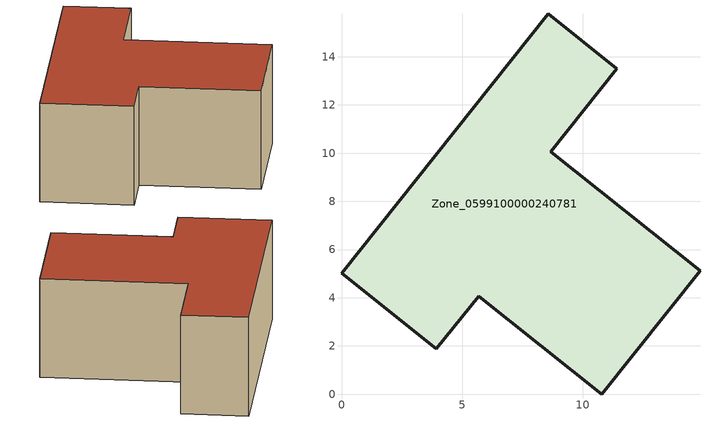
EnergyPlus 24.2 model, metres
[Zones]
Zone_0599100000240781
 floor ground (C_G): 5.69,4.07 3.94,1.88 0,5.02 8.58,15.78 11.43,13.51 8.68,10.06 14.87,5.12 10.79,0 z0.27
 wall outside (C_F): 14.87,5.12 8.68,10.06 11.43,13.51 8.58,15.78 0,5.02 3.94,1.88 5.69,4.07 10.79,0 14.87,5.12 z0.27:5.93
 roof outside (C_R): 5.69,4.07 10.79,0 14.87,5.12 8.68,10.06 11.43,13.51 8.58,15.78 0,5.02 3.94,1.88 z5.93
[BUILDING]
Pand.0599100000240781: North Axis=0; Terrain=City; Loads Convergence Tolerance Value=0.04; Temperature Convergence Tolerance Value=0.4; Solar Distribution=FullExterior; Maximum Number of Warmup Days=25; Minimum Number of Warmup Days=1
[Site:Location]
Rotterdam.The.Hague.AP_ZH_NLD Design_Conditions: Latitude=51.96; Longitude=4.45; Time Zone=1; Elevation=-4.5
[SITE:GROUNDTEMPERATURE:BUILDINGSURFACE]
18, 18, 18, 18, 18, 18, 18, 18, 18, 18, 18, 18
[MATERIAL] Thermal Absorptance=0.9; Solar Absorptance=0.7; Visible Absorptance=0.7
Name | Roughness | Thickness | Conductivity | Density | Specific Heat
G.TC.1975-1991 | MediumSmooth | 0.15 | 0.288461 | 540 | 1210
F.TC.1975-1991 | Rough | 0.3 | 0.230769 | 1920 | 840
R.TC.1975-1991 | MediumRough | 0.2 | 0.153846 | 1500 | 1000
[CONSTRUCTION]
C_G: G.TC.1975-1991
C_F: F.TC.1975-1991
C_R: R.TC.1975-1991
[ZONE]
Zone_0599100000240781: Type=1; Multiplier=1; Ceiling Height=Autocalculate; Volume=Autocalculate; Floor Area=autocalculate; Part of Total Floor Area=Yes
[ZONEINFILTRATION:DESIGNFLOWRATE]
Infil_Zone_0599100000240781: Zone or ZoneList or Space or SpaceList=Zone_0599100000240781; Schedule=AlwaysOn; Design Flow Rate Calculation Method=Flow/Area; Flow Rate per Floor Area=0.003; Constant Term Coefficient=1; Temperature Term Coefficient=0; Velocity Term Coefficient=0; Velocity Squared Term Coefficient=0
[HVACTEMPLATE:ZONE:IDEALLOADSAIRSYSTEM]
Zone_0599100000240781: Maximum Heating Supply Air Temperature=50; Minimum Cooling Supply Air Temperature=13; Maximum Heating Supply Air Humidity Ratio=0.0156; Minimum Cooling Supply Air Humidity Ratio=0.0077; Heating Limit=NoLimit; Cooling Limit=NoLimit; Dehumidification Control Type=ConstantSensibleHeatRatio; Cooling Sensible Heat Ratio=0.7; Dehumidification Setpoint=60; Humidification Control Type=None; Humidification Setpoint=30; Outdoor Air Method=None; Outdoor Air Flow Rate per Person=0.00944; Outdoor Air Flow Rate per Zone Floor Area=0; Outdoor Air Flow Rate per Zone=0; Demand Controlled Ventilation Type=None; Outdoor Air Economizer Type=NoEconomizer; Heat Recovery Type=None; Sensible Heat Recovery Effectiveness=0.7; Latent Heat Recovery Effectiveness=0.65
[ZONECONTROL:THERMOSTAT]
ThermostatControl_Zone_0599100000240781: Zone or ZoneList=Zone_0599100000240781; Control Type Schedule=DualSetpointControlType; Control 1=Thermostat_Zone_0599100000240781; Temperature Difference Between Cutout And Setpoint=0
[THERMOSTATSETPOINT:DUALSETPOINT]
Thermostat_Zone_0599100000240781: Heating Setpoint Temperature Schedule=HeatingSetpoint_Zone_0599100000240781; Cooling Setpoint Temperature Schedule=CoolingSetpoint_Zone_0599100000240781
[SCHEDULE:COMPACT]
HeatingSetpoint_Zone_0599100000240781: Through: 12/31, For: AllDays, Until: 24:00, 21
CoolingSetpoint_Zone_0599100000240781: Through: 12/31, For: AllDays, Until: 24:00, 24
DualSetpointControlType: Through: 12/31, For: AllDays, Until: 24:00, 4
AlwaysOn: Through: 12/31, For: AllDays, Until: 24:00, 1
